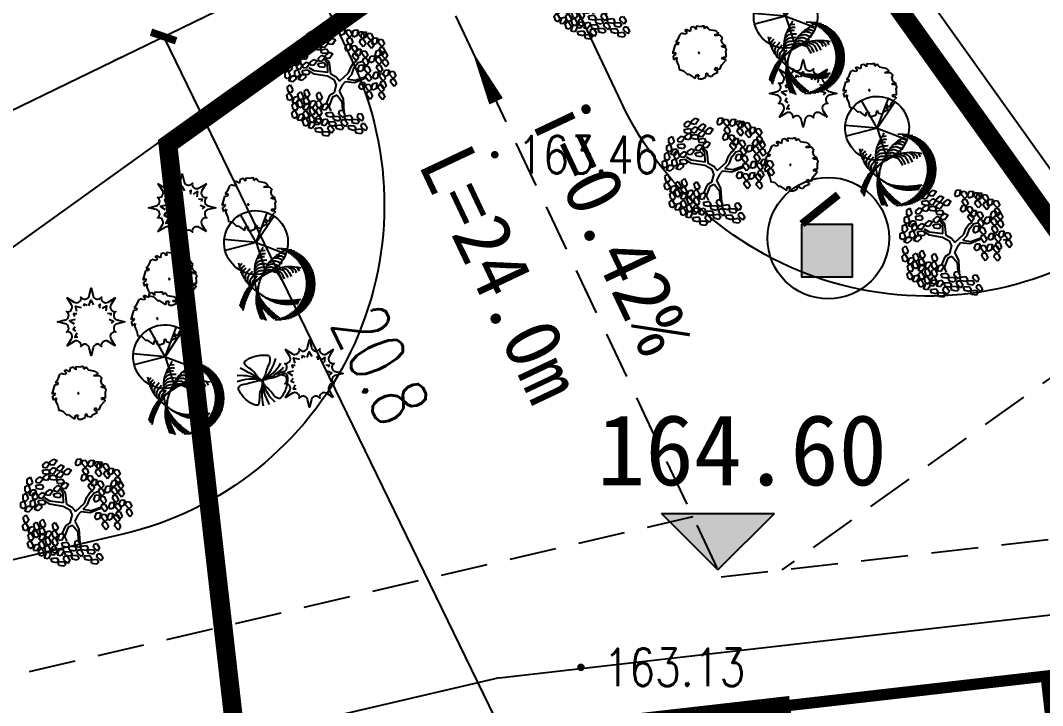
# Model space of a CAD drawing. Extents: x -809667 to 586099, y 3084146 to 3634412.
# Drawn here: x 381927.89 to 381955.07, y 3085688.77 to 3085707 of the extents above; entities that cross this region are included whole.
import ezdxf
from ezdxf.enums import TextEntityAlignment as Align

# ---------------------------------------------------------------- set-up
doc = ezdxf.new("R2010")
doc.units = 0
doc.header["$LTSCALE"] = 0.5
doc.header["$PDSIZE"] = 0.2
doc.linetypes.add('CONTINOUS', pattern=[0])
doc.linetypes.add('DASHED', pattern=[0.75, 0.5, -0.25])
doc.layers.get('0').update_dxf_attribs({"linetype": 'CONTINUOUS'})
doc.layers.get('Defpoints').update_dxf_attribs({"linetype": 'CONTINUOUS'})
for name, color, linetype in [('A-S-TREE', 95, 'CONTINUOUS'), ('DIM_ELEV', 3, 'CONTINUOUS'), ('DIM_SYMB', 3, 'CONTINUOUS'), ('dxt', 252, 'CONTINUOUS'), ('GCD', 252, 'CONTINUOUS'), ('JZD', 7, 'CONTINUOUS'), ('PUB_DIM', 3, 'CONTINUOUS'), ('PUB_TEXT', 7, 'CONTINUOUS'), ('TREE', 3, 'CONTINUOUS'), ('TREE1', 7, 'CONTINUOUS'), ('乔木', 84, 'CONTINUOUS'), ('图框', 4, 'CONTINUOUS'), ('建筑', 7, 'CONTINUOUS'), ('树木', 94, 'CONTINUOUS'), ('绿化图层', 84, 'CONTINUOUS'), ('设计图层', 7, 'CONTINUOUS'), ('道路', 4, 'CONTINUOUS')]:
    doc.layers.add(name, color=color, linetype=linetype)
doc.styles.add('_TCH_DIM_T3', font='SIMPLEX', dxfattribs={"width": 0.705882, "bigfont": 'GBCBIG'})
doc.styles.get("Standard").update_dxf_attribs({"font": 'rs.shx', "bigfont": 'hztxt.shx'})
doc.styles.add('宋体', font='')
doc.styles.get('宋体').set_extended_font_data('SimSun')
doc.linetypes.add('443', pattern='A,5,[169,AAA.SHX,S=0.83,R=0,X=0,Y=0],5', length=10)
doc.dimstyles.new('_TCH_ARCH&&1', dxfattribs={"dimtxt": 1.4875, "dimasz": 0.5, "dimexe": 1.25, "dimexo": 1.5, "dimgap": 0.63125, "dimtad": 1, "dimdec": 1, "dimzin": 0, "dimdsep": 46, "dimtxsty": '_TCH_DIM_T3', "dimblk": 'ARCHTICK', "dimcen": 0.09, "dimclrt": 7, "dimazin": 2, "dimtfac": 1, "dimtdec": 1, "dimtix": 1, "dimtmove": 2, "dimatfit": 3, "dimfxl": 0, "dimtolj": 1, "dimtzin": 0, "dimarcsym": 0})

# ---------------------------------------------------------------- blocks, each defined once
blk = doc.blocks.new('GC200')
at = {"color": 0, "linetype": 'Continuous', "const_width": 0.2, "flags": 128}
blk.add_lwpolyline([(-0.1, 0, 1), (0.1, 0, 1)], format="xyb", close=True, dxfattribs=at)
blk = doc.blocks.new('幌伞枫')
at = {"layer": '乔木', "color": 0}
for p, q in [((-531, 995), (-450, 1054)), ((-450, 1054), (-384, 1025)), ((-9, 966), (27, 1054)), ((27, 1054), (101, 1061)), ((101, 1061), (86, 944)), ((-685, 826), (-567, 841)), ((-677, 937), (-604, 995)), ((-670, 878), (-677, 937)), ((-604, 870), (-670, 878)), ((-604, 995), (-531, 966)), ((-531, 966), (-604, 870)), ((-567, 841), (-531, 782)), ((-523, 937), (-531, 995)), ((-531, 819), (-457, 878)), ((-450, 929), (-523, 937)), ((-457, 878), (-391, 848)), ((-391, 848), (-457, 746)), ((-384, 1025), (-450, 929)), ((-384, 870), (-303, 937)), ((-377, 819), (-384, 870)), ((-237, 900), (-310, 804)), ((-303, 937), (-237, 900)), ((-237, 797), (-156, 863)), ((-156, 863), (-90, 826)), ((20, 915), (-9, 966)), ((86, 944), (20, 915)), ((123, 966), (145, 1032)), ((196, 878), (123, 966)), ((137, 804), (167, 870)), ((145, 1032), (203, 1025)), ((167, 870), (225, 863)), ((247, 937), (196, 878)), ((203, 1025), (247, 937)), ((225, 863), (262, 775)), ((247, 937), (284, 1025)), ((284, 885), (247, 937)), ((284, 1025), (365, 1032)), ((350, 915), (284, 885)), ((365, 1032), (350, 915)), ((380, 937), (409, 1003)), ((460, 848), (380, 937)), ((402, 775), (424, 841)), ((409, 1003), (468, 995)), ((424, 900), (460, 988)), ((453, 848), (424, 900)), ((424, 841), (482, 834)), ((519, 878), (453, 848)), ((460, 988), (534, 995)), ((504, 900), (460, 848)), ((468, 995), (504, 900)), ((534, 995), (519, 878)), ((556, 900), (578, 966)), ((629, 812), (556, 900)), ((578, 966), (636, 959)), ((681, 870), (629, 812)), ((636, 959), (681, 870)), ((651, 775), (688, 863)), ((688, 863), (761, 870)), ((761, 870), (747, 753)), ((783, 775), (805, 841)), ((805, 841), (864, 834)), ((-993, 643), (-927, 680)), ((-993, 548), (-993, 643)), ((-927, 680), (-890, 570)), ((-810, 628), (-736, 687)), ((-802, 570), (-810, 628)), ((-736, 687), (-663, 658)), ((-663, 658), (-736, 562)), ((-663, 753), (-685, 826)), ((-567, 738), (-663, 753)), ((-663, 687), (-582, 746)), ((-655, 628), (-663, 687)), ((-582, 614), (-655, 628)), ((-582, 746), (-516, 716)), ((-516, 716), (-582, 614)), ((-531, 782), (-567, 738)), ((-545, 709), (-428, 724)), ((-523, 636), (-545, 709)), ((-523, 760), (-531, 819)), ((-457, 746), (-523, 760)), ((-421, 621), (-523, 636)), ((-428, 724), (-384, 665)), ((-384, 665), (-421, 621)), ((-391, 628), (-274, 643)), ((-369, 555), (-391, 628)), ((-384, 738), (-310, 804)), ((-377, 680), (-384, 738)), ((-310, 804), (-377, 819)), ((-310, 672), (-377, 680)), ((-310, 804), (-237, 768)), ((-237, 768), (-310, 672)), ((-274, 643), (-237, 592)), ((-230, 738), (-237, 797)), ((-156, 731), (-230, 738)), ((-90, 826), (-156, 731)), ((108, 650), (145, 738)), ((137, 599), (108, 650)), ((211, 716), (137, 804)), ((203, 628), (137, 599)), ((145, 738), (218, 746)), ((218, 746), (203, 628)), ((262, 775), (211, 716)), ((240, 650), (262, 716)), ((313, 562), (240, 650)), ((262, 716), (321, 709)), ((306, 540), (350, 636)), ((321, 709), (365, 621)), ((350, 636), (424, 636)), ((475, 687), (402, 775)), ((424, 636), (409, 518)), ((526, 746), (475, 687)), ((482, 834), (526, 746)), ((570, 738), (600, 804)), ((644, 650), (570, 738)), ((600, 804), (658, 797)), ((695, 709), (644, 650)), ((681, 724), (651, 775)), ((658, 797), (695, 709)), ((747, 753), (681, 724)), ((857, 687), (783, 775)), ((798, 614), (827, 680)), ((827, 680), (886, 672)), ((908, 746), (857, 687)), ((864, 834), (908, 746)), ((886, 672), (923, 584)), ((-1037, 489), (-971, 525)), ((-1037, 393), (-1037, 489)), ((-942, 518), (-993, 548)), ((-971, 525), (-934, 408)), ((-956, 320), (-898, 423)), ((-890, 570), (-942, 518)), ((-898, 423), (-824, 423)), ((-824, 423), (-810, 364)), ((-817, 518), (-699, 533)), ((-795, 445), (-817, 518)), ((-736, 562), (-802, 570)), ((-699, 430), (-795, 445)), ((-699, 533), (-663, 474)), ((-663, 474), (-699, 430)), ((-611, 371), (-531, 430)), ((-531, 430), (-465, 401)), ((-443, 452), (-369, 518)), ((-435, 393), (-443, 452)), ((-274, 548), (-369, 555)), ((-369, 518), (-296, 481)), ((-296, 481), (-369, 386)), ((-257, 346), (-327, 441)), ((-222, 377), (-311, 462)), ((-296, 511), (-215, 577)), ((-288, 452), (-296, 511)), ((-215, 445), (-288, 452)), ((-237, 592), (-274, 548)), ((-215, 577), (-149, 540)), ((-149, 540), (-215, 445)), ((255, 489), (284, 555)), ((328, 401), (255, 489)), ((284, 555), (336, 548)), ((343, 496), (306, 540)), ((365, 621), (313, 562)), ((380, 459), (328, 401)), ((336, 548), (380, 459)), ((336, 393), (344, 419)), ((409, 518), (343, 496)), ((446, 548), (468, 606)), ((519, 452), (446, 548)), ((460, 386), (490, 452)), ((468, 606), (526, 599)), ((490, 452), (541, 445)), ((570, 511), (519, 452)), ((526, 599), (570, 511)), ((541, 445), (585, 349)), ((592, 408), (629, 496)), ((629, 496), (710, 503)), ((710, 503), (695, 386)), ((717, 525), (754, 614)), ((747, 481), (717, 525)), ((725, 408), (754, 474)), ((813, 503), (747, 481)), ((754, 614), (827, 621)), ((754, 474), (813, 467)), ((871, 525), (798, 614)), ((827, 621), (813, 503)), ((813, 467), (849, 371)), ((849, 525), (871, 592)), ((923, 437), (849, 525)), ((864, 364), (893, 430)), ((871, 592), (930, 584)), ((923, 584), (871, 525)), ((893, 430), (952, 423)), ((974, 496), (923, 437)), ((930, 584), (974, 496)), ((952, 423), (989, 335)), ((-1081, 320), (-1015, 357)), ((-1081, 217), (-1081, 320)), ((-1030, 188), (-1081, 217)), ((-986, 364), (-1037, 393)), ((-978, 239), (-1030, 188)), ((-1015, 357), (-978, 239)), ((-934, 408), (-986, 364)), ((-883, 291), (-956, 320)), ((-927, 195), (-861, 225)), ((-883, 349), (-817, 386)), ((-810, 364), (-883, 291)), ((-883, 247), (-883, 349)), ((-832, 217), (-883, 247)), ((-861, 225), (-824, 114)), ((-780, 269), (-832, 217)), ((-817, 386), (-780, 269)), ((-773, 203), (-655, 217)), ((-758, 313), (-685, 371)), ((-751, 254), (-758, 313)), ((-685, 247), (-751, 254)), ((-685, 371), (-619, 342)), ((-619, 342), (-685, 247)), ((-655, 217), (-611, 158)), ((-531, 195), (-633, 254)), ((-604, 313), (-611, 371)), ((-538, 305), (-604, 313)), ((-465, 401), (-538, 305)), ((-457, 342), (-332, 364)), ((-428, 276), (-457, 342)), ((-369, 386), (-435, 393)), ((-332, 261), (-428, 276)), ((-332, 364), (-296, 305)), ((-296, 305), (-332, 261)), ((-252, 158), (-257, 346)), ((-206, 307), (-222, 377)), ((-188, 124), (-206, 307)), ((174, 151), (225, 276)), ((225, 276), (277, 357)), ((240, 122), (291, 261)), ((277, 357), (336, 393)), ((291, 261), (372, 364)), ((365, 225), (402, 313)), ((402, 173), (365, 225)), ((372, 364), (468, 393)), ((402, 313), (482, 320)), ((534, 291), (460, 386)), ((482, 320), (468, 203)), ((497, 225), (526, 291)), ((570, 136), (497, 225)), ((526, 291), (585, 283)), ((585, 349), (534, 291)), ((585, 283), (622, 188)), ((629, 357), (592, 408)), ((695, 386), (629, 357)), ((798, 320), (725, 408)), ((747, 247), (769, 313)), ((820, 158), (747, 247)), ((769, 313), (827, 305)), ((849, 371), (798, 320)), ((871, 217), (820, 158)), ((827, 305), (871, 217)), ((937, 276), (864, 364)), ((879, 122), (923, 210)), ((923, 210), (996, 217)), ((989, 335), (937, 276)), ((996, 217), (981, 100)), ((-1125, 166), (-1059, 195)), ((-1125, 63), (-1125, 166)), ((-1074, 34), (-1125, 63)), ((-1022, 85), (-1074, 34)), ((-1059, 195), (-1022, 85)), ((-1044, -10), (-986, 92)), ((-986, 92), (-912, 92)), ((-898, 34), (-971, -32)), ((-927, 92), (-927, 195)), ((-876, 63), (-927, 92)), ((-912, 92), (-898, 34)), ((-824, 114), (-876, 63)), ((-846, 19), (-788, 122)), ((-773, -3), (-846, 19)), ((-788, 122), (-714, 122)), ((-751, 129), (-773, 203)), ((-699, 63), (-773, -3)), ((-648, 114), (-751, 129)), ((-714, 122), (-699, 63)), ((-611, 158), (-648, 114)), ((-531, 129), (-641, 203)), ((-252, 158), (-531, 195)), ((-259, 85), (-531, 129)), ((-112, 4), (-259, 85)), ((-76, 63), (-188, 124)), ((-76, -84), (-112, 4)), ((-9, -18), (-76, 63)), ((-9, -18), (174, 151)), ((152, 26), (240, 122)), ((152, 26), (318, 4)), ((295, -42), (527, 53)), ((318, 4), (524, 78)), ((468, 203), (402, 173)), ((519, 63), (541, 129)), ((592, -25), (519, 63)), ((541, 129), (600, 122)), ((622, 188), (570, 136)), ((644, 34), (592, -25)), ((600, 122), (644, 34)), ((673, 70), (710, 166)), ((703, 26), (673, 70)), ((769, 48), (703, 26)), ((710, 166), (783, 166)), ((783, 166), (769, 48)), ((805, 78), (827, 144)), ((879, -18), (805, 78)), ((827, 144), (886, 136)), ((915, 78), (879, 122)), ((930, 41), (879, -18)), ((886, 136), (930, 41)), ((981, 100), (915, 78)), ((1011, 122), (1040, 188)), ((1092, 34), (1011, 122)), ((1033, -40), (1055, 26)), ((1040, 188), (1099, 180)), ((1055, 26), (1114, 19)), ((1143, 92), (1092, 34)), ((1099, 180), (1143, 92)), ((1114, 19), (1158, -69)), ((-1081, -142), (-1022, -91)), ((-1052, -238), (-1081, -142)), ((-971, -32), (-1044, -10)), ((-1022, -91), (-964, -194)), ((-964, -194), (-1000, -253)), ((-736, -231), (-677, -179)), ((-677, -179), (-619, -289)), ((-76, -84), (-120, -253)), ((42, -98), (-20, -221)), ((-9, -18), (-9, -18)), ((-9, -18), (-9, -18)), ((-9, -18), (-9, -18)), ((-9, -18), (-9, -18)), ((-9, -18), (-9, -18)), ((-9, -18), (-9, -18)), ((-9, -18), (-9, -18)), ((-9, -18), (-9, -18)), ((-9, -18), (-9, -18)), ((-9, -18), (-9, -18)), ((-9, -18), (-9, -18)), ((-9, -18), (-9, -18)), ((-9, -18), (-9, -18)), ((-9, -18), (-9, -18)), ((-9, -18), (-9, -18)), ((-9, -18), (-9, -18)), ((-9, -18), (-9, -18)), ((-9, -18), (-9, -18)), ((-9, -18), (-9, -18)), ((-9, -18), (-9, -18)), ((-9, -18), (-9, -18)), ((-9, -18), (-9, -18)), ((-9, -18), (-9, -18)), ((-9, -18), (-9, -18)), ((-9, -18), (-9, -18)), ((-9, -18), (-9, -18)), ((-9, -18), (-9, -18)), ((-9, -18), (-9, -18)), ((-9, -18), (-9, -18)), ((-9, -18), (-9, -18)), ((-9, -18), (-9, -18)), ((-9, -18), (-9, -18)), ((-9, -18), (-9, -18)), ((-9, -18), (-9, -18)), ((-9, -18), (-9, -18)), ((-9, -18), (-9, -18)), ((-9, -18), (-9, -18)), ((-9, -18), (-9, -18)), ((-9, -18), (-9, -18)), ((-9, -18), (-9, -18)), ((42, -98), (109, -22)), ((109, -22), (295, -42)), ((387, -142), (424, -47)), ((424, -187), (387, -142)), ((424, -47), (504, -47)), ((490, -165), (424, -187)), ((504, -47), (490, -165)), ((519, -135), (548, -76)), ((592, -231), (519, -135)), ((548, -76), (607, -84)), ((644, -172), (592, -231)), ((607, -84), (644, -172)), ((644, -150), (681, -62)), ((673, -201), (644, -150)), ((739, -172), (673, -201)), ((681, -62), (754, -54)), ((754, -54), (739, -172)), ((776, -150), (805, -84)), ((849, -238), (776, -150)), ((805, -84), (857, -91)), ((820, -84), (849, -18)), ((893, -172), (820, -84)), ((849, -18), (908, -25)), ((901, -187), (849, -238)), ((857, -91), (901, -187)), ((945, -120), (893, -172)), ((908, -25), (945, -120)), ((1106, -128), (1033, -40)), ((1158, -69), (1106, -128)), ((-1089, -304), (-1030, -253)), ((-1067, -399), (-1089, -304)), ((-1008, -414), (-1067, -399)), ((-1000, -253), (-1052, -238)), ((-1030, -253), (-971, -355)), ((-971, -355), (-1008, -414)), ((-971, -451), (-934, -341)), ((-934, -341), (-868, -326)), ((-839, -377), (-898, -465)), ((-876, -443), (-817, -399)), ((-868, -326), (-839, -377)), ((-861, -282), (-802, -238)), ((-839, -385), (-861, -282)), ((-780, -399), (-839, -385)), ((-817, -399), (-758, -502)), ((-802, -238), (-744, -341)), ((-744, -341), (-780, -399)), ((-744, -392), (-685, -341)), ((-722, -487), (-744, -392)), ((-707, -326), (-736, -231)), ((-655, -348), (-707, -326)), ((-685, -341), (-626, -443)), ((-619, -289), (-655, -348)), ((-589, -429), (-523, -414)), ((-523, -414), (-494, -465)), ((-487, -451), (-428, -399)), ((-479, -289), (-421, -245)), ((-457, -385), (-479, -289)), ((-399, -407), (-457, -385)), ((-428, -399), (-369, -510)), ((-421, -245), (-362, -348)), ((-362, -348), (-399, -407)), ((-215, -311), (-285, -477)), ((-156, -341), (-230, -532)), ((-120, -253), (-215, -311)), ((-61, -304), (-156, -341)), ((-61, -304), (38, -431)), ((-20, -221), (62, -380)), ((62, -380), (79, -664)), ((541, -297), (563, -231)), ((614, -392), (541, -297)), ((563, -231), (622, -238)), ((666, -333), (614, -392)), ((622, -238), (666, -333)), ((791, -311), (820, -245)), ((871, -399), (791, -311)), ((820, -245), (879, -253)), ((915, -341), (871, -399)), ((879, -253), (915, -341)), ((-986, -664), (-927, -620)), ((-978, -502), (-920, -458)), ((-956, -598), (-978, -502)), ((-898, -465), (-971, -451)), ((-898, -620), (-956, -598)), ((-927, -620), (-868, -722)), ((-920, -458), (-861, -561)), ((-861, -561), (-898, -620)), ((-846, -539), (-876, -443)), ((-795, -561), (-846, -539)), ((-758, -502), (-795, -561)), ((-751, -598), (-714, -480)), ((-677, -605), (-751, -598)), ((-751, -664), (-692, -620)), ((-663, -502), (-722, -487)), ((-714, -480), (-648, -465)), ((-692, -620), (-633, -722)), ((-626, -524), (-677, -605)), ((-626, -443), (-663, -502)), ((-648, -465), (-626, -524)), ((-626, -539), (-589, -429)), ((-553, -554), (-626, -539)), ((-626, -590), (-567, -546)), ((-597, -693), (-626, -590)), ((-567, -546), (-509, -649)), ((-494, -465), (-553, -554)), ((-465, -546), (-487, -451)), ((-487, -605), (-428, -554)), ((-457, -700), (-487, -605)), ((-413, -568), (-465, -546)), ((-428, -554), (-369, -664)), ((-369, -510), (-413, -568)), ((-369, -598), (-332, -487)), ((-296, -612), (-369, -598)), ((-332, -487), (-266, -473)), ((-244, -524), (-296, -612)), ((-266, -473), (-244, -524)), ((-230, -532), (-186, -627)), ((-24, -686), (-9, -620)), ((-9, -620), (49, -612)), ((38, -431), (49, -612)), ((49, -612), (101, -700)), ((-964, -759), (-986, -664)), ((-912, -781), (-964, -759)), ((-868, -722), (-912, -781)), ((-868, -818), (-832, -700)), ((-795, -825), (-868, -818)), ((-832, -700), (-766, -686)), ((-744, -744), (-795, -825)), ((-766, -686), (-744, -744)), ((-766, -825), (-699, -774)), ((-736, -921), (-766, -825)), ((-729, -759), (-751, -664)), ((-670, -781), (-729, -759)), ((-699, -774), (-641, -884)), ((-633, -722), (-670, -781)), ((-633, -752), (-575, -708)), ((-611, -847), (-633, -752)), ((-545, -708), (-597, -693)), ((-575, -708), (-516, -810)), ((-516, -810), (-553, -869)), ((-509, -649), (-545, -708)), ((-516, -906), (-479, -788)), ((-494, -766), (-435, -715)), ((-472, -862), (-494, -766)), ((-479, -788), (-413, -781)), ((-406, -722), (-457, -700)), ((-384, -832), (-443, -913)), ((-435, -715), (-377, -818)), ((-413, -781), (-384, -832)), ((-377, -818), (-413, -877)), ((-369, -664), (-406, -722)), ((-377, -913), (-340, -803)), ((-340, -803), (-274, -788)), ((-288, -664), (-171, -649)), ((-266, -737), (-288, -664)), ((-274, -788), (-244, -840)), ((-171, -752), (-266, -737)), ((-171, -649), (-127, -708)), ((-127, -708), (-171, -752)), ((-142, -737), (-24, -730)), ((-127, -810), (-142, -737)), ((-24, -832), (-127, -810)), ((64, -766), (-24, -686)), ((-24, -730), (13, -788)), ((13, -788), (-24, -832)), ((27, -869), (42, -803)), ((42, -803), (101, -803)), ((101, -700), (64, -766)), ((93, -730), (218, -715)), ((115, -803), (93, -730)), ((101, -803), (159, -884)), ((218, -818), (115, -803)), ((218, -715), (255, -774)), ((255, -774), (218, -818)), ((240, -803), (358, -796)), ((262, -877), (240, -803)), ((358, -752), (372, -686)), ((446, -832), (358, -752)), ((358, -796), (394, -847)), ((372, -686), (431, -678)), ((431, -678), (482, -766)), ((482, -766), (446, -832)), ((-685, -935), (-736, -921)), ((-641, -884), (-685, -935)), ((-641, -972), (-604, -862)), ((-567, -987), (-641, -972)), ((-553, -869), (-611, -847)), ((-604, -862), (-538, -847)), ((-516, -899), (-567, -987)), ((-538, -847), (-516, -899)), ((-443, -913), (-516, -906)), ((-509, -979), (-391, -965)), ((-487, -1053), (-509, -979)), ((-413, -877), (-472, -862)), ((-391, -965), (-354, -1023)), ((-354, -1023), (-391, -1067)), ((-303, -928), (-377, -913)), ((-362, -1053), (-244, -1045)), ((-244, -840), (-303, -928)), ((-252, -1001), (-230, -935)), ((-164, -1082), (-252, -1001)), ((-244, -1045), (-208, -1097)), ((-230, -847), (-112, -840)), ((-208, -921), (-230, -847)), ((-230, -935), (-178, -928)), ((-112, -935), (-208, -921)), ((-178, -928), (-120, -1016)), ((-120, -1016), (-164, -1082)), ((-112, -840), (-76, -891)), ((-76, -891), (-112, -935)), ((-90, -921), (27, -913)), ((-68, -994), (-90, -921)), ((27, -1016), (-68, -994)), ((115, -950), (27, -869)), ((27, -913), (71, -972)), ((71, -972), (27, -1016)), ((159, -884), (115, -950)), ((167, -928), (284, -921)), ((189, -1001), (167, -928)), ((284, -1023), (189, -1001)), ((358, -891), (262, -877)), ((284, -921), (328, -979)), ((328, -979), (284, -1023)), ((313, -1009), (431, -994)), ((328, -1082), (313, -1009)), ((394, -847), (358, -891)), ((431, -950), (446, -884)), ((519, -1031), (431, -950)), ((431, -994), (468, -1053)), ((446, -884), (504, -884)), ((504, -884), (556, -965)), ((556, -965), (519, -1031)), ((-391, -1067), (-487, -1053)), ((-347, -1126), (-362, -1053)), ((-244, -1141), (-347, -1126)), ((-208, -1097), (-244, -1141)), ((431, -1097), (328, -1082)), ((468, -1053), (431, -1097))]:
    blk.add_line(p, q, dxfattribs=at)
blk = doc.blocks.new('TREE1')
at = {"layer": 'A-S-TREE', "color": 0}
for p, q in [((-50, 23), (36, 4021)), ((-50, 23), (-3120, 2586)), ((-49, 22), (-3255, -2371)), ((-49, 23), (-2621, -3042)), ((-50, 23), (629, -3920)), ((-50, 23), (3590, -1636)), ((-50, 23), (3937, -304))]:
    blk.add_line(p, q, dxfattribs=at)
blk.add_ellipse((-50, 22), major_axis=(4000, 0), ratio=0.9999998, dxfattribs=at)
blk = doc.blocks.new('T-7')
at = {"layer": 'TREE', "color": 8, "ltscale": 200, "xscale": 0.4020618556701031, "yscale": 0.4020618556701031, "zscale": 0.4020618556701031, "rotation": 199.2879054791862}
blk.add_blockref('TREE1', (4, 110), dxfattribs=at)
blk = doc.blocks.new('*E54')
at = {"layer": 'TREE', "color": 0}
blk.add_ellipse((-2.37, 3.56), major_axis=(2.7, 1.39), ratio=1, start_param=0.518575, end_param=0.519414, dxfattribs=at)
blk = doc.blocks.new('A$C4C586FE1')
at = {"layer": 'TREE', "color": 0}
for p, q in [((1100, 2801), (873, 2660)), ((1294, 2743), (1193, 2819)), ((1261, 2599), (1294, 2743)), ((1418, 2836), (1389, 2617)), ((1787, 2660), (1418, 2836)), ((514, 2441), (288, 2276)), ((288, 2276), (288, 2250)), ((288, 2250), (484, 2157)), ((570, 2555), (514, 2441)), ((785, 2557), (585, 2566)), ((842, 2436), (785, 2557)), ((885, 2449), (842, 2436)), ((873, 2660), (885, 2449)), ((1389, 2617), (1261, 2599)), ((1875, 2686), (1787, 2660)), ((2108, 2532), (1875, 2686)), ((2261, 2516), (2108, 2532)), ((2273, 2551), (2261, 2516)), ((2411, 2297), (2336, 2500)), ((2434, 2275), (2411, 2297)), ((2565, 2086), (2434, 2275)), ((171, 1878), (16, 1628)), ((208, 2079), (171, 1878)), ((330, 2136), (208, 2079)), ((422, 2031), (330, 2136)), ((484, 2157), (422, 2031)), ((2577, 1905), (2565, 2086)), ((2688, 2051), (2577, 1905)), ((2666, 1735), (2772, 1843)), ((2724, 1646), (2666, 1735)), ((2799, 1744), (2724, 1646)), ((173, 1443), (0, 1425)), ((0, 1425), (27, 1279)), ((6, 1547), (198, 1550)), ((27, 1279), (67, 1102)), ((67, 988), (67, 1102)), ((198, 1550), (173, 1443)), ((2632, 1202), (2788, 1244)), ((2635, 1086), (2632, 1202)), ((2775, 1105), (2635, 1086)), ((2702, 978), (2775, 1105)), ((2788, 1244), (2821, 1629)), ((67, 988), (157, 906)), ((335, 852), (122, 842)), ((123, 841), (320, 727)), ((157, 906), (291, 931)), ((291, 931), (335, 852)), ((320, 727), (414, 564)), ((414, 564), (369, 464)), ((2275, 501), (2371, 599)), ((2371, 599), (2563, 580)), ((2643, 702), (2702, 978)), ((513, 326), (783, 402)), ((827, 368), (610, 253)), ((783, 402), (827, 368)), ((1176, 133), (821, 132)), ((1176, 133), (1302, 10)), ((1302, 10), (1413, 132)), ((1413, 132), (1432, 0)), ((1540, 5), (1587, 59)), ((1587, 59), (1859, 85)), ((1826, 254), (2000, 124)), ((1859, 85), (1826, 254)), ((2130, 415), (2352, 350)), ((2132, 192), (2130, 415)), ((2419, 413), (2275, 501))]:
    blk.add_line(p, q, dxfattribs=at)
at = {"layer": 'TREE', "color": 0, "extrusion": (0, 0, -1)}
for major_axis, start_param, end_param in [((1003, 1003), -1.011805, -0.945114), ((1003, 1003), -1.426629, -1.413216), ((1003, 1003), -0.139248, -0.081961), ((839, 1144), 0.475418, 0.633835), ((1003, 1003), 0.553886, 0.636541), ((1003, 1003), 4.017991, 4.075425), ((1003, 1003), 1.314933, 1.417635), ((839, 1143), 3.200433, 3.340883), ((839, 1144), 2.942836, 3.115157), ((1003, 1003), 2.270337, 2.346427), ((1003, 1003), 1.829101, 1.934165), ((1003, 1003), 1.573401, 1.638153)]:
    blk.add_ellipse((1418, 1418), major_axis=major_axis, ratio=1, start_param=start_param, end_param=end_param, dxfattribs=at)
at = {"layer": 'TREE', "color": 0, "linetype": 'Continuous'}
for start_param, end_param in [(0.01341, 3.155003), (3.155003, 6.296595)]:
    blk.add_ellipse((1466, 1447), major_axis=(19.2, 19.2), ratio=1, start_param=start_param, end_param=end_param, dxfattribs=at)
at = {"layer": 'TREE', "color": 8, "linetype": 'CONTINOUS', "extrusion": (0, 0, -1), "xscale": 467.4085850556439, "yscale": 467.4085850556439, "zscale": -467.4085850556439, "rotation": 278.9250190116231}
blk.add_blockref('*E54', (-2893, 66), dxfattribs=at)
blk = doc.blocks.new('03')
at = {"layer": '树木', "color": 0}
for p, q in [((-0.472, 1.383), (-0.618, 1.088)), ((-0.428, 1.405), (-0.573, 1.111)), ((-0.385, 1.424), (-0.53, 1.131)), ((-0.343, 1.441), (-0.488, 1.149)), ((-0.303, 1.456), (-0.447, 1.164)), ((-0.263, 1.468), (-0.407, 1.178)), ((-0.224, 1.479), (-0.367, 1.189)), ((-0.186, 1.489), (-0.329, 1.199)), ((-0.148, 1.496), (-0.291, 1.208)), ((-0.112, 1.503), (-0.254, 1.215)), ((-0.076, 1.508), (-0.218, 1.221)), ((-0.04, 1.512), (-0.182, 1.225)), ((-0.005, 1.516), (-0.147, 1.229)), ((0.029, 1.518), (-0.112, 1.231)), ((0.063, 1.519), (-0.078, 1.232)), ((0.097, 1.519), (-0.045, 1.233)), ((0.13, 1.518), (-0.011, 1.232)), ((0.163, 1.516), (0.021, 1.231)), ((0.195, 1.513), (0.054, 1.229)), ((0.227, 1.51), (0.086, 1.225)), ((0.258, 1.506), (0.117, 1.221)), ((0.289, 1.501), (0.148, 1.217)), ((0.32, 1.495), (0.179, 1.211)), ((0.35, 1.488), (0.209, 1.205)), ((0.38, 1.481), (0.239, 1.198)), ((0.409, 1.473), (0.269, 1.19)), ((0.438, 1.464), (0.298, 1.182)), ((0.467, 1.455), (0.327, 1.173)), ((0.496, 1.445), (0.356, 1.163)), ((0.524, 1.434), (0.384, 1.152)), ((0.552, 1.423), (0.412, 1.141)), ((0.579, 1.411), (0.44, 1.129)), ((0.606, 1.398), (0.467, 1.117)), ((0.633, 1.384), (0.494, 1.104)), ((0.66, 1.37), (0.521, 1.09)), ((-0.875, 1.043), (-1.045, 0.699)), ((-0.794, 1.14), (-0.951, 0.823)), ((-0.728, 1.204), (-0.881, 0.896)), ((-0.67, 1.254), (-0.82, 0.951)), ((-0.616, 1.295), (-0.765, 0.994)), ((-0.566, 1.329), (-0.714, 1.031)), ((-0.518, 1.358), (-0.665, 1.062)), ((-0.197, 1.084), (-0.062, 1.101)), ((0.686, 1.355), (0.547, 1.075)), ((0.712, 1.34), (0.573, 1.06)), ((0.737, 1.324), (0.598, 1.044)), ((0.762, 1.307), (0.624, 1.028)), ((0.787, 1.289), (0.649, 1.01)), ((0.811, 1.271), (0.673, 0.992)), ((0.835, 1.252), (0.697, 0.974)), ((0.859, 1.233), (0.721, 0.954)), ((0.883, 1.212), (0.745, 0.934)), ((0.906, 1.191), (0.768, 0.913)), ((0.928, 1.169), (0.791, 0.892)), ((0.95, 1.146), (0.813, 0.869)), ((0.972, 1.123), (0.835, 0.846)), ((0.994, 1.098), (0.857, 0.822)), ((1.015, 1.073), (0.878, 0.797)), ((1.035, 1.047), (0.899, 0.771)), ((1.055, 1.02), (0.919, 0.744)), ((-0.86, 0.779), (-0.766, 0.877)), ((-0.795, 0.668), (-0.782, 0.7)), ((-0.782, 0.7), (-0.769, 0.724)), ((-0.769, 0.724), (-0.755, 0.744)), ((-0.755, 0.744), (-0.737, 0.761)), ((-0.737, 0.761), (-0.713, 0.779)), ((-0.713, 0.779), (-0.683, 0.8)), ((-0.701, 0.662), (-0.677, 0.68)), ((-0.677, 0.68), (-0.647, 0.701)), ((-0.337, 0.801), (-0.289, 0.833)), ((-0.337, 0.672), (-0.302, 0.707)), ((-0.302, 0.9), (-0.254, 0.932)), ((-0.302, 0.707), (-0.271, 0.733)), ((-0.289, 0.833), (-0.251, 0.857)), ((-0.271, 0.733), (-0.237, 0.751)), ((-0.254, 0.932), (-0.216, 0.957)), ((-0.251, 0.857), (-0.221, 0.874)), ((-0.237, 0.751), (-0.198, 0.763)), ((-0.221, 0.874), (-0.196, 0.885)), ((-0.216, 0.957), (-0.187, 0.974)), ((-0.198, 0.763), (-0.148, 0.77)), ((-0.196, 0.885), (-0.172, 0.891)), ((-0.187, 0.974), (-0.161, 0.985)), ((-0.172, 0.891), (-0.147, 0.893)), ((-0.161, 0.985), (-0.138, 0.991)), ((-0.148, 0.77), (-0.082, 0.775)), ((-0.147, 0.893), (-0.118, 0.892)), ((-0.138, 0.991), (-0.113, 0.992)), ((-0.118, 0.892), (-0.081, 0.889)), ((-0.113, 0.992), (-0.083, 0.991)), ((-0.083, 0.991), (-0.047, 0.988)), ((-0.082, 0.775), (0.003, 0.779)), ((1.075, 0.992), (0.939, 0.717)), ((1.094, 0.963), (0.958, 0.688)), ((1.112, 0.933), (0.977, 0.658)), ((1.13, 0.902), (0.995, 0.628)), ((1.148, 0.869), (1.012, 0.596)), ((1.165, 0.835), (1.029, 0.562)), ((1.181, 0.8), (1.046, 0.528)), ((1.196, 0.764), (1.061, 0.492)), ((1.211, 0.725), (1.076, 0.454)), ((1.224, 0.685), (1.09, 0.415)), ((-0.825, 0.57), (-0.808, 0.625)), ((-0.808, 0.625), (-0.795, 0.668)), ((-0.789, 0.471), (-0.772, 0.526)), ((-0.772, 0.526), (-0.759, 0.569)), ((-0.759, 0.569), (-0.746, 0.601)), ((-0.746, 0.601), (-0.733, 0.625)), ((-0.733, 0.625), (-0.719, 0.645)), ((-0.719, 0.645), (-0.701, 0.662)), ((-0.711, 0.308), (-0.708, 0.371)), ((-0.708, 0.371), (-0.704, 0.42)), ((-0.704, 0.42), (-0.696, 0.46)), ((-0.696, 0.46), (-0.681, 0.495)), ((-0.681, 0.495), (-0.658, 0.529)), ((-0.658, 0.529), (-0.623, 0.567)), ((-0.637, 0.322), (-0.629, 0.362)), ((-0.629, 0.362), (-0.615, 0.396)), ((-0.623, 0.567), (-0.576, 0.612)), ((-0.615, 0.396), (-0.591, 0.43)), ((-0.591, 0.43), (-0.557, 0.468)), ((-0.576, 0.612), (-0.512, 0.669)), ((-0.557, 0.468), (-0.509, 0.513)), ((-0.525, 0.332), (-0.49, 0.369)), ((-0.509, 0.513), (-0.445, 0.57)), ((-0.49, 0.369), (-0.442, 0.414)), ((-0.442, 0.414), (-0.379, 0.471)), ((-0.399, 0.387), (-0.358, 0.435)), ((-0.388, 0.506), (-0.347, 0.553)), ((-0.378, 0.625), (-0.337, 0.672)), ((-0.378, 0.334), (-0.314, 0.391)), ((-0.358, 0.435), (-0.323, 0.47)), ((-0.358, 0.332), (-0.324, 0.368)), ((-0.347, 0.553), (-0.313, 0.589)), ((-0.324, 0.368), (-0.292, 0.394)), ((-0.323, 0.47), (-0.292, 0.496)), ((-0.313, 0.589), (-0.281, 0.615)), ((-0.292, 0.496), (-0.259, 0.514)), ((-0.292, 0.394), (-0.259, 0.411)), ((-0.281, 0.615), (-0.248, 0.632)), ((-0.259, 0.514), (-0.219, 0.525)), ((-0.259, 0.411), (-0.219, 0.423)), ((-0.248, 0.632), (-0.208, 0.644)), ((-0.219, 0.525), (-0.169, 0.533)), ((-0.219, 0.423), (-0.169, 0.43)), ((-0.208, 0.644), (-0.158, 0.651)), ((-0.169, 0.533), (-0.103, 0.538)), ((-0.169, 0.43), (-0.104, 0.435)), ((-0.158, 0.651), (-0.092, 0.656)), ((-0.104, 0.435), (-0.018, 0.439)), ((-0.103, 0.538), (-0.018, 0.542)), ((-0.092, 0.656), (-0.007, 0.66)), ((1.237, 0.643), (1.103, 0.373)), ((1.248, 0.599), (1.115, 0.33)), ((1.259, 0.552), (1.126, 0.284)), ((1.267, 0.502), (1.135, 0.235)), ((1.274, 0.449), (1.143, 0.183)), ((1.279, 0.391), (1.149, 0.127)), ((-1.175, 0.191), (-1.137, 0.321)), ((-1.07, 0.184), (-1.066, 0.208)), ((-1.07, 0.157), (-1.07, 0.184)), ((-1.066, 0.123), (-1.07, 0.157)), ((-1.066, 0.208), (-1.058, 0.232)), ((-1.059, 0.078), (-1.066, 0.123)), ((-1.048, 0.021), (-1.059, 0.078)), ((-1.058, 0.232), (-1.045, 0.259)), ((-1.045, 0.259), (-1.028, 0.291)), ((-0.992, 0.113), (-0.988, 0.137)), ((-0.992, 0.086), (-0.992, 0.113)), ((-0.988, 0.052), (-0.992, 0.086)), ((-0.988, 0.137), (-0.98, 0.161)), ((-0.981, 0.007), (-0.988, 0.052)), ((-0.97, -0.05), (-0.981, 0.007)), ((-0.98, 0.161), (-0.967, 0.188)), ((-0.967, 0.188), (-0.95, 0.22)), ((-0.886, 0.022), (-0.881, 0.063)), ((-0.882, -0.016), (-0.886, 0.022)), ((-0.881, 0.063), (-0.867, 0.112)), ((-0.867, 0.112), (-0.846, 0.174)), ((-0.846, 0.174), (-0.816, 0.254)), ((-0.781, -0.035), (-0.776, 0.006)), ((-0.776, 0.006), (-0.763, 0.055)), ((-0.763, 0.055), (-0.741, 0.118)), ((-0.741, 0.118), (-0.711, 0.197)), ((-0.658, -0.001), (-0.636, 0.061)), ((-0.644, 0.21), (-0.642, 0.272)), ((-0.642, 0.272), (-0.637, 0.322)), ((-0.636, 0.061), (-0.606, 0.141)), ((-0.577, 0.111), (-0.575, 0.174)), ((-0.575, 0.174), (-0.571, 0.223)), ((-0.571, 0.223), (-0.563, 0.263)), ((-0.564, -0.042), (-0.542, 0.02)), ((-0.563, 0.263), (-0.548, 0.298)), ((-0.548, 0.298), (-0.525, 0.332)), ((-0.542, 0.02), (-0.512, 0.1)), ((-0.513, 0.031), (-0.511, 0.094)), ((-0.511, 0.094), (-0.507, 0.143)), ((-0.507, 0.143), (-0.498, 0.183)), ((-0.498, 0.183), (-0.484, 0.218)), ((-0.484, 0.218), (-0.46, 0.252)), ((-0.46, 0.252), (-0.426, 0.289)), ((-0.426, 0.289), (-0.378, 0.334)), ((-0.4, 0.285), (-0.358, 0.332)), ((1.256, 0.074), (1.135, -0.17)), ((1.273, 0.175), (1.147, -0.078)), ((1.282, 0.328), (1.152, 0.066)), ((1.28, 0.257), (1.152, -0.001)), ((-0.871, -0.055), (-0.882, -0.016)), ((-0.852, -0.1), (-0.871, -0.055)), ((-0.825, -0.157), (-0.852, -0.1)), ((-0.778, -0.072), (-0.781, -0.035)), ((-0.766, -0.112), (-0.778, -0.072)), ((-0.747, -0.157), (-0.766, -0.112)), ((-0.72, -0.214), (-0.747, -0.157)), ((-0.676, -0.091), (-0.671, -0.05)), ((-0.673, -0.129), (-0.676, -0.091)), ((-0.662, -0.168), (-0.673, -0.129)), ((-0.671, -0.05), (-0.658, -0.001)), ((-0.642, -0.214), (-0.662, -0.168)), ((-0.62, -0.411), (-0.658, -0.334)), ((-0.615, -0.27), (-0.642, -0.214)), ((-0.582, -0.132), (-0.577, -0.091)), ((-0.579, -0.17), (-0.582, -0.132)), ((-0.568, -0.209), (-0.579, -0.17)), ((-0.577, -0.091), (-0.564, -0.042)), ((-0.549, -0.255), (-0.568, -0.209)), ((-0.522, -0.311), (-0.549, -0.255)), ((-0.507, -0.373), (-0.545, -0.296)), ((-0.413, -0.332), (-0.451, -0.255)), ((-0.382, -0.39), (-0.413, -0.332)), ((1.213, -0.081), (1.117, -0.275)), ((-0.969, -0.678), (-1.039, -0.562)), ((-0.93, -0.537), (-0.942, -0.502)), ((-0.919, -0.564), (-0.93, -0.537)), ((-0.908, -0.586), (-0.919, -0.564)), ((-0.893, -0.606), (-0.908, -0.586)), ((-0.872, -0.624), (-0.893, -0.606)), ((-0.845, -0.645), (-0.872, -0.624)), ((-0.807, -0.67), (-0.845, -0.645)), ((-0.825, -0.529), (-0.837, -0.494)), ((-0.814, -0.556), (-0.825, -0.529)), ((-0.803, -0.578), (-0.814, -0.556)), ((-0.758, -0.701), (-0.807, -0.67)), ((-0.788, -0.597), (-0.803, -0.578)), ((-0.767, -0.616), (-0.788, -0.597)), ((-0.733, -0.449), (-0.77, -0.372)), ((-0.74, -0.637), (-0.767, -0.616)), ((-0.703, -0.661), (-0.74, -0.637)), ((-0.702, -0.507), (-0.733, -0.449)), ((-0.653, -0.692), (-0.703, -0.661)), ((-0.675, -0.55), (-0.702, -0.507)), ((-0.648, -0.582), (-0.675, -0.55)), ((-0.618, -0.605), (-0.648, -0.582)), ((-0.589, -0.469), (-0.62, -0.411)), ((-0.582, -0.623), (-0.618, -0.605)), ((-0.562, -0.512), (-0.589, -0.469)), ((-0.536, -0.64), (-0.582, -0.623)), ((-0.535, -0.543), (-0.562, -0.512)), ((-0.476, -0.659), (-0.536, -0.64)), ((-0.506, -0.567), (-0.535, -0.543)), ((-0.476, -0.431), (-0.507, -0.373)), ((-0.469, -0.585), (-0.506, -0.567)), ((-0.449, -0.474), (-0.476, -0.431)), ((-0.423, -0.602), (-0.469, -0.585)), ((-0.422, -0.505), (-0.449, -0.474)), ((-0.363, -0.621), (-0.423, -0.602)), ((-0.393, -0.529), (-0.422, -0.505)), ((-0.356, -0.547), (-0.393, -0.529)), ((-0.355, -0.433), (-0.382, -0.39)), ((-0.31, -0.564), (-0.356, -0.547)), ((-0.328, -0.465), (-0.355, -0.433)), ((-0.299, -0.488), (-0.328, -0.465)), ((-0.25, -0.583), (-0.31, -0.564)), ((-0.262, -0.506), (-0.299, -0.488)), ((-0.216, -0.524), (-0.262, -0.506)), ((-0.156, -0.542), (-0.216, -0.524))]:
    blk.add_line(p, q, dxfattribs=at)
for centre, radius, start, end in [((1.529, 0.053), 2.01, 145.484, 157.144), ((1.13, 1.067), 2.01, 184.5918, 196.2518), ((0.723, 0.392), 1.136, 157.144, 178.0247), ((-1.695, 1.287), 2.564, 344.0494, 348.9103), ((-1.525, 1.295), 2.429, 341.9996, 346.9383), ((-0.949, 1.103), 1.865, 340.6014, 347.749), ((0.29, 0.822), 1.136, 196.2518, 217.1325), ((2.203, 0.341), 2.616, 178.0247, 188.7387), ((-1.695, 1.287), 2.564, 331.6293, 339.1884), ((-0.949, 1.103), 1.865, 330.5829, 340.6014), ((-1.525, 1.295), 2.429, 336.1061, 341.9996), ((-1.695, 1.287), 2.564, 339.1884, 344.0494), ((-0.615, 0.978), 1.543, 333.0784, 341.8041), ((-1.037, 1.127), 2.015, 333.2953, 346.1281), ((-0.615, 0.978), 1.543, 341.8041, 348.6651), ((0.455, 1.367), 2.01, 212.167, 223.827), ((1.471, 1.716), 2.616, 217.1325, 227.8465), ((-1.525, 1.295), 2.429, 320.6626, 328.3844), ((-1.695, 1.287), 2.564, 324.0702, 331.6293), ((-0.615, 0.978), 1.543, 310.3156, 321.697), ((-0.949, 1.103), 1.865, 321.6616, 330.5829), ((-0.255, 0.733), 1.141, 313.3698, 333.2953), ((-1.525, 1.295), 2.429, 328.3844, 336.1061), ((-0.615, 0.978), 1.543, 321.697, 333.0784), ((-0.176, 0.762), 1.136, 223.827, 244.7077), ((0.457, 2.1), 2.616, 244.7077, 255.4217), ((2.109, 0.327), 2.521, 188.7387, 199.6532), ((1.426, 0.349), 1.865, 199.0237, 207.9449), ((1.834, 0.799), 2.429, 206.9459, 214.6677), ((1.894, 0.958), 2.564, 210.3535, 217.9126), ((1.407, 1.646), 2.521, 227.8465, 238.7609), ((-1.203, 1.737), 2.521, 302.4554, 313.3698), ((-0.949, 1.103), 1.865, 312.7403, 321.6616), ((-0.232, 2.062), 2.564, 284.5956, 292.1547), ((0.142, 1.391), 1.865, 283.5492, 293.5677), ((0.1, 1.47), 2.015, 286.2616, 299.0944), ((-0.11, 1.943), 2.429, 289.0724, 294.9659), ((-0.232, 2.062), 2.564, 292.1547, 297.0157), ((0.142, 1.391), 1.865, 293.5677, 300.7153), ((-0.11, 1.943), 2.429, 294.9659, 299.9046), ((0.278, 1.061), 1.543, 294.7704, 301.6313), ((-0.232, 2.062), 2.564, 297.0157, 301.8766), ((-0.719, 1.316), 2.01, 259.2007, 270.8607), ((-0.706, 0.442), 1.136, 270.8607, 291.7414), ((1.177, 0.094), 1.543, 196.5989, 207.9803), ((-1.254, 1.817), 2.616, 291.7414, 302.4554), ((0.808, -0.138), 1.141, 199.6532, 219.5786), ((1.426, 0.349), 1.865, 207.9449, 216.8662), ((0.433, 2.009), 2.521, 255.4217, 266.3361), ((1.177, 0.094), 1.543, 207.9803, 219.3617), ((1.834, 0.799), 2.429, 214.6677, 222.3894), ((1.894, 0.958), 2.564, 217.9126, 225.4718), ((0.863, 1.233), 1.865, 238.1314, 247.0527), ((0.896, 1.839), 2.429, 246.0537, 253.7754), ((0.842, 2.001), 2.564, 249.4612, 257.0204), ((0.831, 0.877), 1.543, 235.7067, 247.0881), ((0.142, 1.391), 1.865, 265.7066, 274.6279), ((-0.11, 1.943), 2.429, 273.6289, 281.3506), ((-0.232, 2.062), 2.564, 277.0364, 284.5956), ((0.278, 1.061), 1.543, 263.2819, 274.6633), ((0.691, 0.465), 1.141, 238.7609, 258.6864), ((0.863, 1.233), 1.865, 247.0527, 255.974), ((0.896, 1.839), 2.429, 253.7754, 261.4972), ((0.831, 0.877), 1.543, 247.0881, 258.4695), ((0.842, 2.001), 2.564, 257.0204, 264.5795), ((0.345, 0.631), 1.141, 266.3361, 286.2616), ((0.142, 1.391), 1.865, 274.6279, 283.5492), ((-0.11, 1.943), 2.429, 281.3506, 289.0724), ((0.278, 1.061), 1.543, 274.6633, 286.0447), ((0.863, 1.233), 1.865, 255.974, 265.9925), ((0.863, 1.323), 2.015, 258.6864, 271.5192), ((0.831, 0.877), 1.543, 258.4695, 267.1952), ((0.896, 1.839), 2.429, 261.4972, 267.3907), ((0.842, 2.001), 2.564, 264.5795, 269.4404), ((0.278, 1.061), 1.543, 286.0447, 294.7704), ((0.863, 1.233), 1.865, 265.9925, 273.1401), ((0.831, 0.877), 1.543, 267.1952, 274.0561), ((0.896, 1.839), 2.429, 267.3907, 272.3294), ((0.842, 2.001), 2.564, 269.4404, 274.3014), ((1.483, 0.42), 2.015, 219.5786, 232.4114), ((1.426, 0.349), 1.865, 216.8662, 226.8847), ((1.177, 0.094), 1.543, 219.3617, 228.0874), ((1.834, 0.799), 2.429, 222.3894, 228.2829), ((1.894, 0.958), 2.564, 225.4718, 230.3327), ((1.426, 0.349), 1.865, 226.8847, 234.0323), ((1.834, 0.799), 2.429, 228.2829, 233.2216), ((1.894, 0.958), 2.564, 230.3327, 235.1936), ((1.177, 0.094), 1.543, 228.0874, 234.9484)]:
    blk.add_arc(centre, radius, start, end, dxfattribs=at)
blk = doc.blocks.new('红枫')
at = {"color": 0}
blk.add_lwpolyline([(1297, -1371), (924, -1143, 0.665495), (552, -1412, 0.665495), (98, -1485), (-4, -1910), (-107, -1485, 0.665495), (-561, -1412, 0.665495), (-933, -1143), (-1306, -1371), (-1078, -998, 0.665495), (-1348, -625, 0.665495), (-1420, -172), (-1845, -69), (-1420, 34, 0.665495), (-1348, 487, 0.665495), (-1078, 859), (-1306, 1233), (-933, 1005, 0.665495), (-561, 1274, 0.665495), (-107, 1347), (-4, 1772), (98, 1347, 0.665495), (552, 1274, 0.665495), (924, 1005), (1297, 1233), (1069, 859, 0.665495), (1339, 487, 0.665495), (1411, 34), (1836, -69), (1411, -172, 0.665495), (1339, -625, 0.665495), (1069, -998)], format="xyb", close=True, dxfattribs=at)
blk.add_lwpolyline([(1297, -1371), (924, -1143, 0.665495), (552, -1412, 0.665495), (98, -1485), (-4, -1910), (-107, -1485, 0.665495), (-561, -1412, 0.665495), (-933, -1143), (-1306, -1371), (-1078, -998, 0.665495), (-1348, -625, 0.665495), (-1420, -172), (-1845, -69), (-1420, 34, 0.665495), (-1348, 487, 0.665495), (-1078, 859), (-1306, 1233), (-933, 1005, 0.665495), (-561, 1274, 0.665495), (-107, 1347), (-4, 1772), (98, 1347, 0.665495), (552, 1274, 0.665495), (924, 1005), (1297, 1233), (1069, 859, 0.665495), (1339, 487, 0.665495), (1411, 34), (1836, -69), (1411, -172, 0.665495), (1339, -625, 0.665495), (1069, -998)], format="xyb", close=True, dxfattribs=at)
for points in [[(-783, 497), (-869, 784), (-550, 714)], [(-231, 823), (-394, 901), (-417, 777)], [(-137, 808), (-20, 1111), (120, 855)], [(462, 676), (478, 886), (369, 808)], [(618, 676), (836, 808), (797, 528)], [(-885, 61), (-1188, -9), (-931, -172)], [(-783, 372), (-962, 364), (-908, 217)], [(891, 411), (1085, 388), (1023, 271)], [(968, 69), (1218, -32), (1085, -141)], [(-892, -336), (-994, -484), (-846, -561)], [(-783, -678), (-892, -911), (-737, -896)]]:
    blk.add_lwpolyline(points, dxfattribs=at)
blk = doc.blocks.new('白玉兰')
at = {"color": 0}
for centre, radius, start, end in [((-1261, 1665), 2054, 309.3934, 347.1655), ((-4729, -6984), 8429, 56.1879, 65.279), ((-713, 1844), 1941, 291.8214, 332.6346), ((-478, 2077), 2115, 283.2993, 320.8528), ((-559, -2135), 2214, 76.7033, 111.4018), ((-1148, -2037), 2310, 61.625, 95.1491), ((4371, -556), 4392, 172.1708, 190.6677), ((2827, 107), 2821, 182.2544, 209.8868), ((2146, 475), 2185, 193.3063, 228.4107)]:
    blk.add_arc(centre, radius, start, end, dxfattribs=at)
for points in [[(-33, 16), (-233, 73), (-342, 562), (-1254, 922), (-425, 1375), (-33, 1392), (376, 1386), (477, 1091), (236, 716), (185, 277), (29, 67), (-7, 18)], [(36, -22), (99, -220), (-250, -580), (-51, -1540), (-885, -1095), (-1114, -777), (-1334, -432), (-1142, -186), (-697, -181), (-301, 17), (-41, 2), (21, -1)], [(8, 31), (155, 177), (635, 34), (1395, 653), (1385, -291), (1209, -641), (1004, -995), (697, -939), (487, -546), (129, -287), (22, -49), (-3, 7)]]:
    blk.add_open_spline(points, degree=3, knots=[0, 0, 0, 0, 621.989778, 1340.944545, 1869.007736, 2592.427455, 2798.699245, 2915.827596, 3435.261502, 4029.77129, 4212.300518, 4212.300518, 4212.300518, 4212.300518], dxfattribs=at)
blk = doc.blocks.new('A$C753C54BC')
at = {"layer": 'JZD'}
h = blk.add_hatch(color=0, dxfattribs=at)
h.dxf.hatch_style = 1
h.paths.add_polyline_path([(1.403, 3.061), (3.463, 3.061), (3.463, 0.891), (1.403, 0.891)])
at = {"layer": 'JZD', "color": 0, "const_width": 0.324}
blk.add_lwpolyline([(1.403, 3.061), (2.894, 4.258)], dxfattribs=at)
at = {"layer": 'JZD', "color": 0}
blk.add_lwpolyline([(1.403, 3.061), (3.463, 3.061), (3.463, 0.891), (1.403, 0.891)], close=True, dxfattribs=at)
blk.add_circle((2.485, 2.485), 2.485, dxfattribs=at)
blk = doc.blocks.new('_ArchTick')
at = {"color": 0, "linetype": 'ByBlock', "const_width": 0.4}
blk.add_lwpolyline([(-0.5, -0.5), (0.5, 0.5)], dxfattribs=at)
blk = doc.blocks.new('*D87')
at = {"layer": 'Defpoints', "color": 0, "linetype": 'Continuous', "transparency": 16777216}
for p in [(381955.512, 3085701.338), (381956.777, 3085689.741), (381956.837, 3085689.748)]:
    blk.add_point(p, dxfattribs=at)
at = {"layer": 'PUB_DIM', "color": 0, "linetype": 'Continuous', "lineweight": -2, "transparency": 16777216}
for p, q in [((381954.022, 3085701.168), (381954.211, 3085701.19)), ((381955.453, 3085701.332), (381956.777, 3085689.741)), ((381955.346, 3085689.577), (381955.535, 3085689.599))]:
    blk.add_line(p, q, dxfattribs=at)
at = {"layer": 'PUB_DIM', "color": 0, "linetype": 'Continuous', "lineweight": -2, "transparency": 16777216, "xscale": 0.5, "yscale": 0.5, "zscale": 0.5}
for p, rotation in [((381955.453, 3085701.332), 96.5175821734588), ((381956.777, 3085689.741), 276.5175821734588)]:
    blk.add_blockref('_ArchTick', p, dxfattribs=dict(at, rotation=rotation))
at = {"layer": 'PUB_DIM', "color": 7, "linetype": 'Continuous', "transparency": 16777216, "insert": (381957.481, 3085695.692), "char_height": 1.4875, "attachment_point": 5, "rotation": 276.5176, "style": '_TCH_DIM_T3'}
blk.add_mtext('\\A1;11.7', dxfattribs=at)
blk = doc.blocks.new('*D89')
at = {"layer": 'Defpoints', "color": 0, "linetype": 'Continuous', "transparency": 16777216}
for p in [(381931.722, 3085706.589), (381940.771, 3085687.908), (381940.799, 3085687.921)]:
    blk.add_point(p, dxfattribs=at)
at = {"layer": 'PUB_DIM', "color": 0, "linetype": 'Continuous', "lineweight": -2, "transparency": 16777216}
for p, q in [((381931.695, 3085706.575), (381940.771, 3085687.908)), ((381930.373, 3085705.933), (381930.57, 3085706.029)), ((381939.45, 3085687.265), (381939.647, 3085687.361))]:
    blk.add_line(p, q, dxfattribs=at)
at = {"layer": 'PUB_DIM', "color": 0, "linetype": 'Continuous', "lineweight": -2, "transparency": 16777216, "xscale": 0.5, "yscale": 0.5, "zscale": 0.5}
for p, rotation in [((381931.695, 3085706.575), 115.9294534701407), ((381940.771, 3085687.908), 295.9294534701407)]:
    blk.add_blockref('_ArchTick', p, dxfattribs=dict(at, rotation=rotation))
at = {"layer": 'PUB_DIM', "color": 7, "linetype": 'Continuous', "transparency": 16777216, "insert": (381937.469, 3085697.843), "char_height": 1.4875, "attachment_point": 5, "rotation": 295.9295, "style": '_TCH_DIM_T3'}
blk.add_mtext('\\A1;20.8', dxfattribs=at)

msp = doc.modelspace()

# ---------------------------------------------------------------- hatches: boundary and pattern name
at = {"layer": 'DIM_ELEV', "linetype": 'Continuous'}
msp.add_hatch(color=256, dxfattribs=at).paths.add_polyline_path([(381946.439, 3085692.382), (381944.939, 3085693.882), (381947.939, 3085693.882)])

# ---------------------------------------------------------------- linework, layer by layer
for p, q in [((381946.439, 3085692.382), (381944.939, 3085693.882)), ((381944.939, 3085693.882), (381947.939, 3085693.882)), ((381946.439, 3085692.382), (381947.939, 3085693.882))]:
    msp.add_line(p, q, dxfattribs=at)
at = {"layer": 'DIM_SYMB', "linetype": 'Continuous'}
msp.add_lwpolyline([(381944.893, 3085695.648, 0, 0, 0), (381939.896, 3085706.206, 0, 0.4, 0), (381940.538, 3085704.85, 0, 0, 0)], format="xyseb", dxfattribs=at)
at = {"layer": 'dxt', "color": 252, "linetype": 'Continuous', "elevation": -853.022, "flags": 128}
msp.add_lwpolyline([(381923.313, 3085702.5), (381934.625, 3085708), (381911.782, 3085754.982), (381900.47, 3085749.482)], close=True, dxfattribs=at)
at = {"layer": 'dxt', "color": 252, "linetype": '443', "flags": 128}
msp.add_lwpolyline([(381912.757, 3085690.244), (381964.935, 3085727.732)], dxfattribs=at)
at = {"layer": '建筑', "color": 142, "linetype": 'Continuous', "const_width": 0.5, "flags": 128}
msp.add_lwpolyline([(381931.81, 3085703.704), (381979.092, 3085737.471), (381987.694, 3085725.427), (381995.792, 3085715.333), (382012.173, 3085694.81), (382008.487, 3085685.885), (381934.807, 3085677.468)], close=True, dxfattribs=at)
at = {"layer": '建筑', "linetype": 'Continuous', "const_width": 0.5, "flags": 128}
for points in [[(381946.388, 3085714.115), (381979.092, 3085737.471), (381987.355, 3085725.922), (381974.334, 3085716.623), (381975.206, 3085715.403), (381972.602, 3085713.543), (381971.73, 3085714.764), (381957.245, 3085704.419), (381958.116, 3085703.198), (381955.512, 3085701.338)], [(381941.96, 3085678.285), (382008.487, 3085685.885), (382012.173, 3085694.81), (381995.792, 3085715.333), (381989.852, 3085710.592), (382002.012, 3085695.357), (382000.902, 3085692.668), (381948.351, 3085686.665), (381948.112, 3085688.751), (381940.859, 3085687.922)]]:
    msp.add_lwpolyline(points, close=True, dxfattribs=at)
at = {"layer": '建筑', "linetype": 'Continuous', "flags": 128}
msp.add_lwpolyline([(381947.504, 3085713.929), (381978.916, 3085736.362), (381986.239, 3085726.108), (381973.218, 3085716.81), (381974.09, 3085715.589), (381972.788, 3085714.659), (381971.916, 3085715.88), (381956.129, 3085704.605), (381957, 3085703.384), (381955.698, 3085702.454)], close=True, dxfattribs=at)
at = {"layer": '建筑', "color": 6, "const_width": 0.3}
for points in [[(381948.112, 3085688.751), (381997.364, 3085694.378, 0.589508), (381998.3, 3085696.642), (381988.211, 3085709.282), (381989.852, 3085710.592), (382002.012, 3085695.357), (382000.902, 3085692.668), (381948.351, 3085686.665)], [(381955.405, 3085687.47), (381955.166, 3085689.557), (381997.364, 3085694.378, 0.590827), (381998.3, 3085696.642), (381988.211, 3085709.282), (381989.852, 3085710.592), (382002.012, 3085695.357), (382000.902, 3085692.668)]]:
    msp.add_lwpolyline(points, format="xyb", close=True, dxfattribs=at)
at = {"layer": '道路', "color": 1, "linetype": 'DASHED', "ltscale": 5}
for p, q in [((381974.401, 3085711.141), (381948.134, 3085692.383)), ((381946.525, 3085692.199), (381981.138, 3085696.153))]:
    msp.add_line(p, q, dxfattribs=at)
at = {"layer": '道路', "color": 1, "linetype": 'DASHED', "ltscale": 5, "flags": 128}
msp.add_lwpolyline([(381906.574, 3085776.614), (381946.525, 3085692.199)], dxfattribs=at)
at = {"layer": '道路', "linetype": 'Continuous', "flags": 128}
for points in [[(381906.177, 3085770.441), (381936.699, 3085705.948, -0.477892), (381930.613, 3085693.334), (381905.739, 3085687.52, -0.026829), (381905.105, 3085687.408), (381869.937, 3085683.084)], [(381940.617, 3085689.511), (381981.365, 3085694.166, 0.590353), (381987.363, 3085708.74), (381985.489, 3085711.077, 0.397913), (381973.238, 3085712.769), (381957.238, 3085701.342, -0.467402), (381943.873, 3085704.816), (381942.065, 3085708.637, -0.362953), (381944.001, 3085716.086), (381970.891, 3085735.29), (381967.404, 3085740.172)], [(381940.617, 3085689.511), (381907.105, 3085681.678, -0.026829), (381905.838, 3085681.452), (381867.124, 3085676.693)]]:
    msp.add_lwpolyline(points, format="xyb", dxfattribs=at)
at = {"layer": '道路', "color": 1, "linetype": 'DASHED', "ltscale": 5, "flags": 128}
msp.add_lwpolyline([(381945.77, 3085693.796), (381906.422, 3085684.599, -0.026829), (381905.471, 3085684.43), (381866.758, 3085679.67)], format="xyb", dxfattribs=at)

# ---------------------------------------------------------------- block references
at = {"layer": 'GCD', "color": 8, "linetype": 'Continuous'}
ref = msp.add_blockref('GC200', (381940.504, 3085703.429, 163.459), dxfattribs=dict(at, xscale=0.5, yscale=0.5, zscale=0.5))
ref.add_attrib('height', '163.46', dxfattribs={"linetype": 'Continuous', "height": 1, "width": 0.8}).set_placement((381941.104, 3085703.429, 163.459), align=Align.MIDDLE_LEFT)
ref = msp.add_blockref('GC200', (381942.795, 3085689.791, 163.134), dxfattribs=dict(at, xscale=0.5, yscale=0.5, zscale=0.5))
ref.add_attrib('height', '163.13', dxfattribs={"linetype": 'Continuous', "height": 1, "width": 0.8}).set_placement((381943.395, 3085689.791, 163.134), align=Align.MIDDLE_LEFT)
at = {"layer": 'JZD', "color": 8, "xscale": 0.65, "yscale": 0.65, "zscale": 0.65}
msp.add_blockref('A$C753C54BC', (381947.757, 3085699.596), dxfattribs=at)
at = {"layer": 'TREE1', "color": 8, "xscale": 0.0005279999999329448, "yscale": 0.0005279999999329448, "zscale": 0.0005279999999329448}
for p in [(381948.225, 3085707.056), (381950.657, 3085704.076), (381934.14, 3085701.035), (381931.721, 3085697.998)]:
    msp.add_blockref('T-7', p, dxfattribs=at)
at = {"layer": '乔木', "xscale": 0.0013, "yscale": 0.0013, "zscale": 0.0013}
for p in [(381943.367, 3085707.984), (381936.387, 3085705.408), (381946.427, 3085703.03), (381952.751, 3085701.119), (381929.362, 3085693.962)]:
    msp.add_blockref('幌伞枫', p, dxfattribs=at)
at = {"layer": '图框', "color": 8, "xscale": 0.0005, "yscale": 0.0005, "zscale": 0.0005, "rotation": 169.6965101826048}
for p in [(381946.782, 3085706.722), (381951.314, 3085705.725), (381949.214, 3085703.743), (381934.798, 3085702.684), (381932.697, 3085700.701), (381932.378, 3085699.647), (381930.278, 3085697.664)]:
    msp.add_blockref('A$C4C586FE1', p, dxfattribs=at)
at = {"layer": '树木', "color": 8, "xscale": 0.8, "yscale": 0.8, "zscale": 0.8, "rotation": 292.8030004997092}
for p in [(381948.595, 3085705.969), (381951.027, 3085702.99), (381934.511, 3085699.949), (381932.091, 3085696.912)]:
    msp.add_blockref('03', p, dxfattribs=at)
at = {"layer": '绿化图层', "color": 8, "linetype": 'Continuous', "xscale": 0.0004880798049271107, "yscale": 0.0004880798049271107, "zscale": 0.04880798235096967}
msp.add_blockref('白玉兰', (381934.317, 3085697.418), dxfattribs=at)
at = {"layer": '设计图层', "color": 8, "linetype": 'Continuous', "xscale": 0.000487636998295784, "yscale": 0.000487636998295784, "zscale": 0.04876370063039211}
for p in [(381948.708, 3085705.095), (381932.192, 3085702.054), (381929.772, 3085699.017), (381935.577, 3085697.641)]:
    msp.add_blockref('红枫', p, dxfattribs=at)

# ---------------------------------------------------------------- texts
at = {"layer": 'DIM_ELEV', "color": 7, "linetype": 'Continuous', "style": '宋体'}
msp.add_text('164.60', height=1.8882, dxfattribs=at).set_placement((381943.226, 3085694.632))
at = {"layer": 'DIM_SYMB', "color": 7, "linetype": 'Continuous', "style": '宋体'}
msp.add_text('i=0.42%', height=1.5105, rotation=295.3271, dxfattribs=at).set_placement((381941.379, 3085704.475))
at = {"layer": 'PUB_TEXT', "linetype": 'Continuous', "style": '宋体'}
msp.add_text('L=24.0m', height=1.5105, rotation=295.3271, dxfattribs=at).set_placement((381938.444, 3085703.197))

# ---------------------------------------------------------------- dimensions: what is measured, and where the dimension line sits
at = {"layer": 'PUB_DIM', "linetype": 'Continuous'}
for p1, p2, distance, picture, middle in [((381931.722, 3085706.589), (381940.799, 3085687.921), -0.031, '*D89', (381937.469, 3085697.843)), ((381955.512, 3085701.338), (381956.837, 3085689.748), -0.06, '*D87', (381957.481, 3085695.692))]:
    dim = msp.add_aligned_dim(p1=p1, p2=p2, distance=distance, dimstyle='_TCH_ARCH&&1', dxfattribs=at)
    dim.commit()
    dim.dimension.update_dxf_attribs({"geometry": picture, "text_midpoint": middle})

doc.saveas('drawing.dxf')
